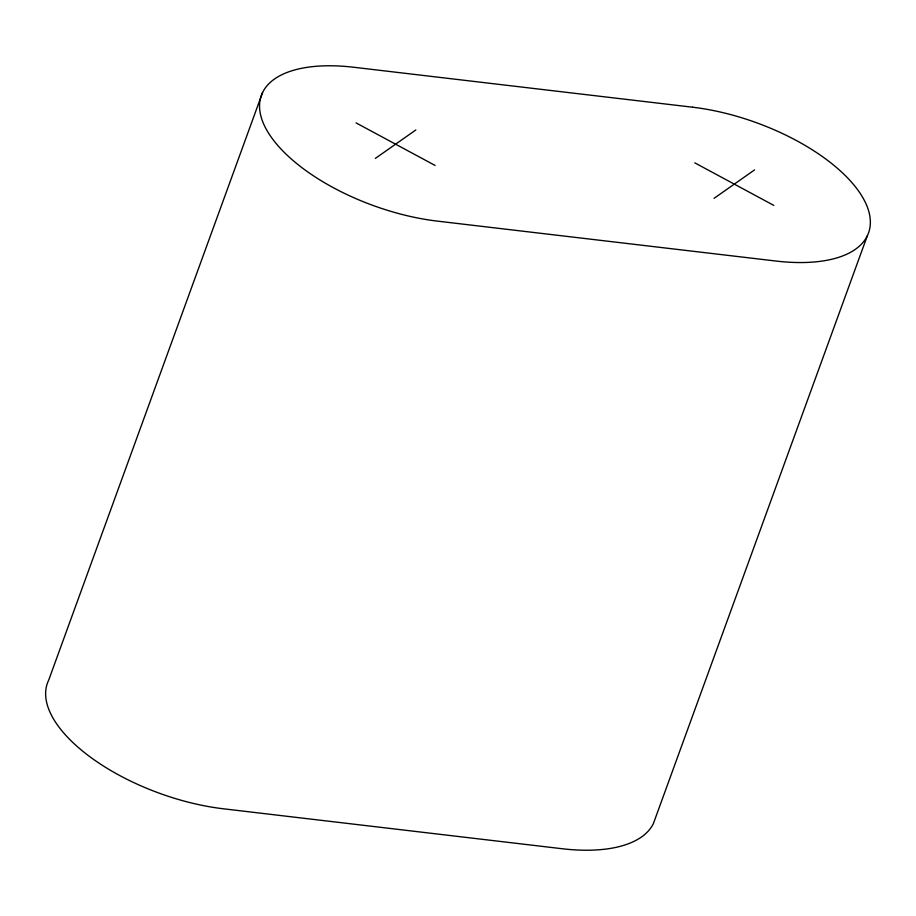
<?xml version="1.0" encoding="UTF-8"?>
<svg xmlns="http://www.w3.org/2000/svg" width="916" height="916" viewBox="0 0 916 916"><rect width="100%" height="100%" fill="white"/><g stroke="black" fill="none" stroke-linecap="round" stroke-linejoin="round"><path stroke-width="1.37" d="M262.583 92.505L48.674 680.187A142.827 65.288 20 0 0 223.412 808.794L562.126 848.731A142.827 65.288 20 0 0 653.417 823.495L867.326 235.813M375.331 158.411L415.853 129.958M714.045 198.348L754.566 169.895M694.797 162.853L773.825 205.402M356.084 122.904L435.111 165.464M692.588 107.206L353.874 67.269A142.827 65.288 20 0 0 266.087 128.916A142.827 65.288 20 0 0 437.31 221.111L776.024 261.049A142.827 65.288 20 0 0 863.811 199.402A142.827 65.288 20 0 0 692.588 107.206"/></g></svg>
